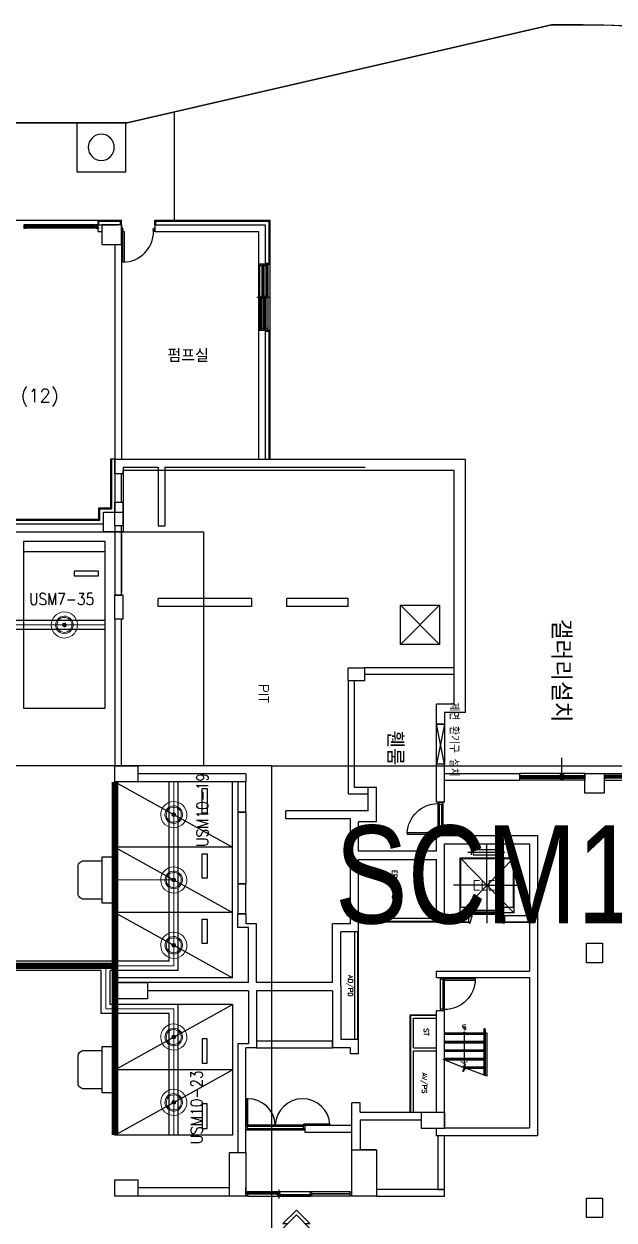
# Model space of a CAD drawing. Header units: millimetres. Extents: x 116443 to 620443, y -399357 to -63957.
# Drawn here: x 363105 to 381185, y -181936 to -145307 of the extents above; entities that cross this region are included whole.
import ezdxf
from ezdxf.enums import TextEntityAlignment as Align

# ---------------------------------------------------------------- set-up
doc = ezdxf.new("R2010")
doc.units = ezdxf.units.MM
doc.header["$LTSCALE"] = 600
for name, color, linetype, lineweight in [('1-주차면센서', 3, 'Continuous', 15), ('SD-배선', 6, 'Continuous', 0), ('TIS-TEXT', 7, 'Continuous', 18), ('주차관제', 4, 'Continuous', 158)]:
    doc.layers.add(name, color=color, linetype=linetype, lineweight=lineweight)
for name, color, linetype in [('2-주차안내등', 2, 'Continuous'), ('PARKING', 7, 'Continuous'), ('RACY WAY', 1, 'Continuous'), ('z', 8, 'Continuous'), ('레이스웨이', 6, 'Continuous'), ('유도관제-공간표시등', 2, 'Continuous'), ('유도관제-통신', 6, 'Continuous')]:
    doc.layers.add(name, color=color, linetype=linetype)
doc.styles.add('GHS', font='romans.shx', dxfattribs={"bigfont": 'ghs.shx'})
doc.styles.add('H', font='', dxfattribs={"width": 0.85})
doc.styles.get('H').set_extended_font_data('HY울릉도M')

# ---------------------------------------------------------------- blocks, each defined once
blk = doc.blocks.new('주차-확장형')
at = {"layer": 'z', "color": 8, "linetype": 'Continuous'}
blk.add_line((0, 300), (2500, 300), dxfattribs=at)
at = {"layer": 'z', "color": 8, "linetype": 'Continuous', "flags": 128}
for points in [[(2500, 0), (0, 0), (0, 5100), (2500, 5100)], [(1550, 1050), (2300, 1050), (2300, 900), (1550, 900)]]:
    blk.add_lwpolyline(points, close=True, dxfattribs=at)
blk = doc.blocks.new('주차-경형')
at = {"layer": 'z', "color": 8}
blk.add_lwpolyline([(2000, 3600), (0, 3600), (0, 0), (2000, 3600), (2000, 0), (0, 0)], dxfattribs=at)
at = {"layer": 'z', "color": 8, "linetype": 'Continuous'}
blk.add_lwpolyline([(950, 2675), (200, 2675), (200, 2825), (950, 2825)], close=True, dxfattribs=at)
blk = doc.blocks.new('dr-sy-020-D-M')
at = {"layer": 'z', "color": 8}
for p, q in [((-9.19, -9.19), (0, 0)), ((0, 0), (9.19, -9.19)), ((-9.19, -12.46), (0, -3.26)), ((0, -3.26), (9.19, -12.46)), ((-9.19, -9.19), (-5.93, -9.19)), ((-9.19, -12.46), (9.19, -12.46)), ((5.93, -9.19), (9.19, -9.19))]:
    blk.add_line(p, q, dxfattribs=at)
blk = doc.blocks.new('T')
at = {"layer": 'z', "color": 8, "ltscale": 2}
blk.add_lwpolyline([(0, -1500), (0, 0), (1500, 0), (1500, -1500)], close=True, dxfattribs=at)
blk.add_circle((750, -750), 400, dxfattribs=at)
blk = doc.blocks.new('A$C290E0136')
at = {"layer": 'z', "color": 8}
for p, q in [((30, 200), (930, 200)), ((30, 50), (970, 50)), ((45, 160), (955, 160)), ((45, 90), (955, 90))]:
    blk.add_line(p, q, dxfattribs=at)
for points in [[(970, 200), (930, 200), (930, 1140), (970, 1140)], [(30, 200), (30, 160), (45, 160), (45, 90), (30, 50), (0, 50), (0, 200)], [(970, 200), (970, 160), (955, 160), (955, 90), (970, 50), (1000, 50), (1000, 200)]]:
    blk.add_lwpolyline(points, close=True, dxfattribs=at)
blk.add_arc((965, 206), 935, 92.1383, 180.3524, dxfattribs=at)
blk = doc.blocks.new('99코아-기준층$0$SD-A-1000-민영')
at = {"layer": 'z', "color": 8}
for p, q in [((-75, 0), (-75, 939)), ((-40, 940), (-40, 0)), ((-1020, 0), (-1010, 0)), ((0, 0), (-10, 0)), ((-1010, -120), (-1020, -120)), ((-980, 0), (-70, 0)), ((-965, -40), (-55, -40)), ((-965, -120), (-55, -120)), ((-40, 0), (-75, 0)), ((-10, -120), (0, -120))]:
    blk.add_line(p, q, dxfattribs=at)
for points in [[(-1010, -30), (-1010, 0), (-980, 0), (-980, -40), (-965, -40), (-965, -120), (-1010, -120), (-1010, -95)], [(-10, -30), (-10, 0), (-40, 0), (-40, -40), (-55, -40), (-55, -120), (-10, -120), (-10, -95)]]:
    blk.add_lwpolyline(points, dxfattribs=at)
blk.add_arc((-40, 0), 940, 90, 180, dxfattribs=at)
blk = doc.blocks.new('eq-el-011-D-P')
at = {"layer": 'z', "color": 8}
for p, q in [((550, 1900), (-585, 1900)), ((-485, 1975), (-485, 1825)), ((0, 894), (0, 2135)), ((485, 1825), (485, 1975)), ((825, 1735), (-825, 53)), ((-825, 1735), (825, 53)), ((-825, 53), (-825, 1735)), ((-825, 1735), (825, 1735)), ((825, 1735), (825, 53)), ((0, 894), (-1025, 894)), ((0, 894), (0, -272)), ((0, 894), (1025, 894)), ((-450, 53), (-825, 53)), ((-460, 65), (-450, 65)), ((-450, 65), (-450, 53)), ((0, 115), (0, 75)), ((0, 40), (0, 0)), ((450, 65), (460, 65)), ((460, 65), (450, 65)), ((450, 53), (450, 65)), ((825, 53), (450, 53)), ((-540, -235), (-540, -260)), ((-535, -265), (-514, -265)), ((-520, -20), (-520, -35)), ((-455, -15), (-515, -15)), ((-509, -261), (-450, -46)), ((-450, -44), (-450, -20)), ((450, -44), (450, -20)), ((509, -261), (450, -46)), ((455, -15), (515, -15)), ((535, -265), (514, -265)), ((520, -20), (520, -35)), ((540, -235), (540, -260))]:
    blk.add_line(p, q, dxfattribs=at)
for points in [[(-425, 1975), (-425, 1825), (425, 1825), (425, 1975)], [(-510, 40), (510, 40), (510, 0), (-510, 0)], [(500, 75), (500, 115), (-490, 115), (-490, 75)]]:
    blk.add_lwpolyline(points, close=True, dxfattribs=at)
blk.add_lwpolyline([(-460, 125), (-450, 125), (-450, 210), (-800, 210), (-800, 1710), (800, 1710), (800, 210), (450, 210), (450, 125), (460, 125)], dxfattribs=at)
for centre, start, end in [((-535, -260), 180, 270), ((-515, -20), 90, 180), ((-514, -260), 270, 344.7449), ((-455, -20), 0, 90), ((-455, -44), 344.7449, 360), ((455, -20), 90, 180), ((455, -44), 180, 195.2551), ((514, -260), 195.2551, 270), ((515, -20), 0, 90), ((535, -260), 270, 0)]:
    blk.add_arc(centre, 5, start, end, dxfattribs=at)
blk = doc.blocks.new('sa654f6s5d')
at = {"layer": 'z', "color": 8, "linetype": 'Continuous', "ltscale": 0.5}
for p, q in [((186964, 97741, 0), (185764, 96541, 0)), ((185764, 97741, 0), (186964, 96541, 0))]:
    blk.add_line(p, q, dxfattribs=at)
at = {"layer": 'z', "color": 8, "linetype": 'Continuous', "ltscale": 0.5, "elevation": 0}
blk.add_lwpolyline([(186964, 96541), (185764, 96541), (185764, 97741), (186964, 97741), (186964, 96541)], dxfattribs=at)
blk = doc.blocks.new('TIS-주차면센서(확대)')
at = {"layer": '1-주차면센서'}
blk.add_hatch(color=256, dxfattribs=at).paths.add_polyline_path([(43.5, 0, 1), (-43.5, 0, 1)])
h = blk.add_hatch(color=256, dxfattribs=at)
edge = h.paths.add_edge_path()
edge.add_arc((0, 0), 43.5, 0, 360)
for radius in [303.5, 203.5, 173.5, 43.5]:
    blk.add_circle((0, 0), radius, dxfattribs=at)
blk = doc.blocks.new('공간표시등')
at = {"layer": '2-주차안내등'}
blk.add_lwpolyline([(-228, 337), (-546, 337, 0.414214), (-646, 237), (-646, -237, 0.414214), (-546, -337), (-228, -337)], format="xyb", close=True, dxfattribs=at)
blk.add_lwpolyline([(-228, -401), (-228, 401), (0, 401), (0, -401)], close=True, dxfattribs=at)
blk = doc.blocks.new('유도관제')
at = {"layer": 'RACY WAY', "ltscale": 0.3}
for p, q in [((365595, -163571), (309495, -163571)), ((365595, -163851), (318785, -163851)), ((367555, -174011, 0), (367555, -168521, 0)), ((367835, -174291, 0), (367835, -168521, 0)), ((367555, -174011), (340155, -174011, 0)), ((365470, -174291, 0), (357035, -174291, 0)), ((365470, -175611, 0), (365470, -174291, 0)), ((365750, -175331, 0), (365750, -174291, 0)), ((367835, -174291, 0), (365750, -174291, 0)), ((367835, -175331, 0), (365750, -175331, 0)), ((367835, -179331, 0), (367835, -175331, 0)), ((367555, -175611, 0), (365470, -175611, 0)), ((367555, -179331, 0), (367555, -175611, 0))]:
    blk.add_line(p, q, dxfattribs=at)
at = {"layer": 'SD-배선', "ltscale": 0.3}
for p, q in [((365595, -163711, 0), (309495, -163711)), ((367695, -174151, 0), (367695, -168521)), ((365895, -171521), (367695, -171521)), ((367695, -174151, 0), (340295, -174151, 0)), ((365610, -175471, 0), (365610, -174151, 0)), ((367695, -175471, 0), (365610, -175471, 0)), ((367695, -179331), (367695, -175471)), ((365895, -177331), (367695, -177331))]:
    blk.add_line(p, q, dxfattribs=at)
at = {"layer": 'PARKING', "xscale": 1.319999999436676, "yscale": 1.320000000298023, "zscale": 1.319999999948777}
for p, rotation in [((364345, -163711), 126.2476558926466), ((367695, -169521), 36.24765589264658), ((367695, -171521), 36.24765589264658), ((367695, -173521), 36.24765589264658), ((367695, -176331), 36.24765589264658), ((367695, -178331), 36.24765589264658)]:
    blk.add_blockref('TIS-주차면센서(확대)', p, dxfattribs=dict(at, rotation=rotation))
at = {"layer": '유도관제-공간표시등', "ltscale": 0.3, "xscale": -1.746523060499175, "yscale": 1.746523059904575, "zscale": 1.746523057621223, "rotation": 179.9999999999989}
for p in [(365895, -171521), (365895, -177331)]:
    blk.add_blockref('공간표시등', p, dxfattribs=at)
at = {"layer": 'TIS-TEXT', "color": 1, "ltscale": 0.3, "style": 'GHS', "width": 0.85}
blk.add_text('USM7-35', height=360, dxfattribs=at).set_placement((364260, -162918), align=Align.MIDDLE)
at = {"layer": 'TIS-TEXT', "color": 4, "ltscale": 0.3, "style": 'GHS', "width": 0.85}
for s, p in [('USM10-19', (368574, -169375)), ('USM10-23', (368396, -178480))]:
    blk.add_text(s, height=360, rotation=90, dxfattribs=at).set_placement(p, align=Align.MIDDLE)

msp = doc.modelspace()

# ---------------------------------------------------------------- linework, layer by layer
at = {"layer": 'z', "color": 8}
for p, q in [((379265.2, -145336.4), (366265.2, -148336.4)), ((380238.9, -145336.4), (379265.2, -145336.4)), ((366265.2, -148336.4), (350554.2, -148336.4)), ((367715.8, -151330.7), (367715.8, -148001.7)), ((365374.9, -151330.7), (309614.9, -151330.7)), ((365414.9, -151460.7), (363104.9, -151460.7)), ((365414.9, -151560.7), (363104.9, -151560.7)), ((365274.9, -151495.7), (363154.9, -151495.7)), ((365274.9, -151525.7), (363154.9, -151525.7)), ((365274.9, -151510.7), (363194.9, -151510.7)), ((365374.9, -151460.7), (365374.9, -151320.7)), ((365374.9, -151320.7), (366094.9, -151320.7)), ((365374.9, -151460.7), (365994.6, -151460.7)), ((365374.9, -151660.7), (365374.9, -151460.7)), ((365404.9, -151460.7), (365404.9, -151350.7)), ((365404.9, -151350.7), (366064.9, -151350.7)), ((366064.9, -151460.7), (366064.9, -151350.7)), ((366094.9, -151460.7), (366094.9, -151320.7)), ((366094.9, -151460.7), (366094.9, -151872.5)), ((367114.9, -151320.7), (370634.9, -151320.7)), ((367114.9, -151460.7, 0), (367114.9, -151320.7)), ((367114.9, -151460.7), (370494.9, -151460.7)), ((367144.9, -151350.7), (370604.9, -151350.7)), ((367144.9, -151460.7, 0), (367144.9, -151350.7, 0)), ((370494.9, -151460.7), (370494.9, -151872.5)), ((370494.9, -151460.7), (370494.9, -152660.7)), ((370604.9, -151350.7), (370604.9, -152630.7)), ((370634.9, -151320.7), (370634.9, -152660.7)), ((365374.9, -151660.7), (365494.9, -151660.7)), ((367114.9, -151660.7), (370294.9, -151660.7)), ((370294.9, -151660.7), (370294.9, -152660.7)), ((365894.9, -152060.7), (365894.9, -160260.7)), ((366094.9, -152060.7), (366094.9, -158635.7)), ((370294.9, -152660.7), (370294.9, -154680.7)), ((370334.9, -152710.7), (370334.9, -152670.7)), ((370334.9, -152670.7), (370359.9, -152670.7)), ((370334.9, -154670.7), (370334.9, -152670.7)), ((370394.9, -152710.7), (370334.9, -152710.7)), ((370454.9, -152690.7), (370394.9, -152690.7)), ((370394.9, -152690.7), (370394.9, -152710.7)), ((370397.9, -152700.7), (370397.9, -152740.7)), ((370427.9, -152700.7), (370397.9, -152700.7)), ((370397.9, -152740.7), (370427.9, -152740.7)), ((370397.9, -152740.7), (370397.9, -153650.7)), ((370408.9, -152740.7), (370408.9, -153650.7)), ((370416.9, -152740.7), (370416.9, -153650.7)), ((370427.9, -152740.7), (370427.9, -152700.7)), ((370427.9, -152740.7), (370427.9, -153690.7)), ((370429.9, -152670.7), (370454.9, -152670.7)), ((370454.9, -152710.7), (370454.9, -152670.7)), ((370454.9, -152670.7), (370479.9, -152670.7)), ((370454.9, -154670.7), (370454.9, -152670.7)), ((370454.9, -152670.7), (370454.9, -152690.7)), ((370454.9, -152670.7), (370454.9, -154670.7)), ((370514.9, -152710.7), (370454.9, -152710.7)), ((370494.9, -152630.7), (370604.9, -152630.7)), ((370494.9, -152660.7), (370634.9, -152660.7)), ((370574.9, -152690.7), (370514.9, -152690.7)), ((370514.9, -152690.7), (370514.9, -152710.7)), ((370517.9, -152700.7), (370517.9, -152740.7)), ((370547.9, -152700.7), (370517.9, -152700.7)), ((370517.9, -152740.7), (370547.9, -152740.7)), ((370517.9, -152740.7), (370517.9, -153650.7)), ((370528.9, -152740.7), (370528.9, -153650.7)), ((370536.9, -152740.7), (370536.9, -153650.7)), ((370547.9, -152740.7), (370547.9, -152700.7)), ((370547.9, -152740.7), (370547.9, -153690.7)), ((370549.9, -152670.7), (370574.9, -152670.7)), ((370574.9, -152670.7), (370574.9, -154670.7)), ((370574.9, -152670.7), (370574.9, -152690.7)), ((370634.9, -152660.7), (370634.9, -154680.7)), ((370242.6, -153670.7), (370648.9, -153670.7)), ((370361.9, -153650.7), (370361.9, -153690.7)), ((370391.9, -153650.7), (370361.9, -153650.7)), ((370361.9, -153690.7), (370391.9, -153690.7)), ((370361.9, -153690.7), (370361.9, -154600.7)), ((370372.9, -153690.7), (370372.9, -154600.7)), ((370380.9, -153690.7), (370380.9, -154600.7)), ((370391.9, -153690.7), (370391.9, -153650.7)), ((370391.9, -153690.7), (370391.9, -154640.7)), ((370397.9, -153650.7), (370397.9, -153690.7)), ((370427.9, -153650.7), (370397.9, -153650.7)), ((370397.9, -153690.7), (370427.9, -153690.7)), ((370427.9, -153690.7), (370427.9, -153650.7)), ((370481.9, -153650.7), (370481.9, -153690.7)), ((370511.9, -153650.7), (370481.9, -153650.7)), ((370481.9, -153690.7), (370511.9, -153690.7)), ((370481.9, -153690.7), (370481.9, -154600.7)), ((370492.9, -153690.7), (370492.9, -154600.7)), ((370500.9, -153690.7), (370500.9, -154600.7)), ((370511.9, -153690.7), (370511.9, -153650.7)), ((370511.9, -153690.7), (370511.9, -154640.7)), ((370517.9, -153650.7), (370517.9, -153690.7)), ((370547.9, -153650.7), (370517.9, -153650.7)), ((370517.9, -153690.7), (370547.9, -153690.7)), ((370547.9, -153690.7), (370547.9, -153650.7)), ((370294.9, -154680.7), (370294.9, -158635.7)), ((370394.9, -154650.7), (370334.9, -154650.7)), ((370334.9, -154650.7), (370334.9, -154670.7)), ((370334.9, -154670.7), (370359.9, -154670.7)), ((370361.9, -154600.7), (370361.9, -154640.7)), ((370391.9, -154600.7), (370361.9, -154600.7)), ((370361.9, -154640.7), (370391.9, -154640.7)), ((370391.9, -154640.7), (370391.9, -154600.7)), ((370454.9, -154630.7), (370394.9, -154630.7)), ((370394.9, -154630.7), (370394.9, -154650.7)), ((370429.9, -154670.7), (370454.9, -154670.7)), ((370454.9, -154670.7), (370454.9, -154630.7)), ((370514.9, -154650.7), (370454.9, -154650.7)), ((370454.9, -154650.7), (370454.9, -154670.7)), ((370454.9, -154670.7), (370479.9, -154670.7)), ((370481.9, -154600.7), (370481.9, -154640.7)), ((370511.9, -154600.7), (370481.9, -154600.7)), ((370481.9, -154640.7), (370511.9, -154640.7)), ((370494.9, -154680.7), (370494.9, -158635.7)), ((370494.9, -154680.7), (370634.9, -154680.7)), ((370494.9, -154710.7), (370604.9, -154710.7)), ((370511.9, -154640.7), (370511.9, -154600.7)), ((370574.9, -154630.7), (370514.9, -154630.7)), ((370514.9, -154630.7), (370514.9, -154650.7)), ((370549.9, -154670.7), (370574.9, -154670.7)), ((370574.9, -154670.7), (370574.9, -154630.7)), ((370604.9, -154710.7), (370604.9, -158635.7)), ((370634.9, -154680.7), (370634.9, -158635.7)), ((365754.9, -158635.7), (365754.9, -160120.7)), ((365894.9, -158635.7), (365754.9, -158635.7)), ((365784.9, -158635.7), (365784.9, -160150.7)), ((365894.9, -159080.7), (365894.9, -158635.7)), ((365894.9, -158635.7), (376634.9, -158635.7, 0)), ((366094.9, -158635.7), (370294.9, -158635.7)), ((366144.9, -158875.7), (367219.9, -158875.7)), ((366144.9, -158875.7), (366144.9, -160260.7)), ((367219.9, -158875.7), (367219.9, -160680.7)), ((367419.9, -158875.7), (373563.2, -158875.7)), ((367419.9, -158875.7), (367419.9, -160680.7)), ((370494.9, -158635.7), (373563.2, -158635.7)), ((366144.9, -159080.7), (365894.9, -159080.7)), ((376284.9, -158985.7, 0), (366144.9, -158985.7, 0)), ((366144.9, -159080.7), (366144.9, -158985.7, 0)), ((365894.9, -160680.7), (365894.9, -159950.7)), ((365894.9, -159950.7), (366144.9, -159950.7)), ((366144.9, -160680.7), (366144.9, -159950.7)), ((365404.9, -160470.7), (365404.9, -160120.7)), ((365404.9, -160120.7), (365754.9, -160120.7)), ((365434.9, -160500.7), (365434.9, -160150.7)), ((365434.9, -160150.7), (365784.9, -160150.7)), ((362144.9, -160470.7), (365404.9, -160470.7)), ((362144.9, -160500.7), (365434.9, -160500.7)), ((362144.9, -160610.7), (365494.9, -160610.7)), ((362144.9, -160610.7), (365544.9, -160610.7)), ((366144.9, -160680.7), (365894.9, -160680.7)), ((367219.9, -160680.7), (367419.9, -160680.7)), ((341664.9, -160860.7), (366094.9, -160860.7)), ((365894.9, -160860.7), (365894.9, -162713.7)), ((366094.9, -160860.7), (366094.9, -162713.7)), ((366144.9, -162800.7), (365894.9, -162800.7)), ((365894.9, -163530.7), (365894.9, -162800.7)), ((366144.9, -163530.7), (366144.9, -162800.7)), ((370074.9, -162900.7), (367219.9, -162900.7)), ((367219.9, -163150.7), (367219.9, -162900.7)), ((370074.9, -162900.7), (370074.9, -163150.7)), ((373024.9, -162900.7), (371304.9, -162900.7)), ((370074.9, -163150.7), (367219.9, -163150.7)), ((373024.9, -163150.7), (371304.9, -163150.7)), ((366144.9, -163530.7), (365894.9, -163530.7)), ((375989.9, -166750.7), (375739.9, -167970.7)), ((375989.9, -167970.7), (375739.9, -166750.7)), ((369904.9, -168270.7), (366594.9, -168270.7)), ((369904.9, -168270.7), (369904.9, -168520.7)), ((369904.9, -168520.7), (366094.9, -168520.7)), ((369654.9, -169440.7), (369654.9, -171640.7)), ((369904.9, -169440.7), (369654.9, -169440.7)), ((369904.9, -169440.7), (369904.9, -171640.7)), ((373104.9, -172860.7), (373104.9, -169650.7)), ((375739.9, -170160.7), (378839.9, -170160.7)), ((378839.9, -170160.7), (378839.9, -179360.7)), ((375989.9, -172610.7), (375989.9, -170410.7)), ((375989.9, -170410.7), (378589.9, -170410.7)), ((378589.9, -170410.7), (378589.9, -172610.7)), ((373354.9, -173110.7), (373354.9, -170890.7)), ((373354.9, -170890.7), (375739.9, -170890.7)), ((375739.9, -172810.7), (375739.9, -170890.7)), ((369654.9, -171640.7), (369904.9, -171640.7)), ((369904.9, -172560.7), (369654.9, -172560.7)), ((369904.9, -172560.7), (369904.9, -172860.7)), ((375739.9, -172700.7), (373354.9, -172700.7)), ((375739.9, -172790.7), (373354.9, -172790.7)), ((375739.9, -172810.7), (373354.9, -172810.7)), ((375739.9, -172810.7), (376739.9, -172810.7)), ((375989.9, -172610.7), (376739.9, -172610.7)), ((376739.9, -172810.7), (376389.9, -172810.7)), ((376739.9, -172810.7), (376739.9, -172610.7)), ((377839.9, -172610.7), (378589.9, -172610.7)), ((377839.9, -172810.7), (377839.9, -172610.7)), ((377839.9, -172810.7), (378589.9, -172810.7)), ((378589.9, -172810.7), (377839.9, -172810.7)), ((378589.9, -172810.7), (378589.9, -174310.7)), ((373244.9, -176410.7), (373244.9, -173110.7)), ((373334.9, -176410.7), (373334.9, -173110.7)), ((373354.9, -176410.7), (373354.9, -173110.7)), ((375739.9, -174510.7), (375739.9, -174310.7)), ((375739.9, -174310.7), (378589.9, -174310.7)), ((369984.9, -174660.7), (365894.9, -174660.7)), ((375739.9, -174510.7), (378589.9, -174510.7)), ((378589.9, -174510.7), (378589.9, -179110.7)), ((369984.9, -174910.7), (366894.9, -174910.7)), ((374934.9, -175645.7), (375739.9, -175645.7)), ((374934.9, -178630.7), (374934.9, -175645.7)), ((374954.9, -175665.7), (375739.9, -175665.7)), ((374954.9, -178630.7), (374954.9, -175665.7)), ((375044.9, -175755.7), (375739.9, -175755.7)), ((375044.9, -176665.7), (375044.9, -175755.7)), ((375739.9, -178630.7), (375739.9, -175530.7)), ((375989.9, -175530.7), (375739.9, -175530.7)), ((375989.9, -179110.7), (375989.9, -175530.7)), ((377189.9, -176100.7), (377189.9, -177491.8)), ((377239.9, -176100.7), (377239.9, -177510.1)), ((373354.9, -176843.2), (373354.9, -176410.7)), ((375989.9, -176200.7), (377189.9, -176200.7)), ((375989.9, -176215.7), (377189.9, -176215.7)), ((375989.9, -176230.7), (377189.9, -176230.7)), ((375989.9, -176245.7), (377189.9, -176245.7)), ((375989.9, -176460.7), (377189.9, -176460.7)), ((375989.9, -176475.7), (377189.9, -176475.7)), ((375989.9, -176490.7), (377189.9, -176490.7)), ((375989.9, -176505.7), (377189.9, -176505.7)), ((376589.9, -176200.7), (376589.9, -177159.6)), ((377239.9, -176200.7), (377289.9, -176200.7)), ((377289.9, -176200.7), (377289.9, -177528.4)), ((369904.9, -179870.7), (369904.9, -176660.7)), ((373104.9, -176843.2), (373104.9, -176660.7)), ((373264.9, -176843.2), (373104.9, -176843.2)), ((373354.9, -176843.2), (373264.9, -176843.2)), ((375044.9, -176665.7), (375739.9, -176665.7)), ((375044.9, -176755.7), (375739.9, -176755.7)), ((375044.9, -178630.7), (375044.9, -176755.7)), ((375989.9, -176720.7), (377189.9, -176720.7)), ((375989.9, -176735.7), (377189.9, -176735.7)), ((375989.9, -176750.7), (377189.9, -176750.7)), ((375989.9, -176765.7), (377189.9, -176765.7)), ((375989.9, -176980.7), (377189.9, -176980.7)), ((375989.9, -176995.7), (377189.9, -176995.7)), ((375989.9, -177010.7), (377189.9, -177010.7)), ((375989.9, -177025.7), (377189.9, -177025.7)), ((376510.6, -177240.7), (377189.9, -177240.7)), ((376590.5, -177270.7), (377189.9, -177270.7)), ((376596.2, -177255.7), (377189.9, -177255.7)), ((376584.8, -177285.7), (377189.9, -177285.7)), ((373154.9, -179870.7), (373154.9, -178343.2)), ((373264.9, -178343.2), (373154.9, -178343.2)), ((373404.9, -178343.2), (373264.9, -178343.2)), ((373404.9, -178630.7), (373404.9, -178343.2)), ((373404.9, -178630.7), (375739.9, -178630.7)), ((369944.9, -179055.7), (371664.9, -179055.7)), ((369959.9, -179020.7), (371679.9, -179020.7)), ((375989.9, -179110.7), (378589.9, -179110.7)), ((369929.9, -179170.7), (371679.9, -179170.7)), ((369944.9, -179135.7), (371664.9, -179135.7)), ((375739.9, -179360.7), (375739.9, -179130.7)), ((378839.9, -179360.7), (375739.9, -179360.7)), ((369904.9, -181200.7), (366094.9, -181200.7)), ((369404.9, -180950.7), (366594.9, -180950.7)), ((369904.9, -181200.7), (369904.9, -180950.7)), ((369914.9, -181200.7), (369914.9, -181070.7)), ((369914.9, -181070.7), (369954.9, -181070.7)), ((369954.9, -181200.7), (369914.9, -181200.7)), ((369939.9, -181095.7), (369939.9, -181145.7)), ((369939.9, -181095.7), (369954.9, -181095.7)), ((369954.9, -181145.7), (369939.9, -181145.7)), ((369949.9, -181140.7), (369949.9, -181100.7)), ((369949.9, -181100.7), (370019.9, -181100.7)), ((370949.9, -181140.7), (369949.9, -181140.7)), ((371889.9, -181070.7), (369954.9, -181070.7)), ((369954.9, -181095.7), (369954.9, -181070.7)), ((369954.9, -181145.7), (369954.9, -181200.7)), ((369954.9, -181200.7), (371889.9, -181200.7)), ((370019.9, -181100.7), (370019.9, -181140.7)), ((370019.9, -181100.7), (370949.9, -181100.7)), ((370879.9, -181120.7), (370019.9, -181120.7)), ((370879.9, -181100.7), (370879.9, -181140.7)), ((370879.9, -181190.7), (370879.9, -181150.7)), ((370879.9, -181150.7), (370949.9, -181150.7)), ((371879.9, -181190.7), (370879.9, -181190.7)), ((370914.9, -181004.9), (370914.9, -181279.2)), ((370949.9, -181100.7), (370949.9, -181140.7)), ((370949.9, -181150.7), (370949.9, -181190.7)), ((370949.9, -181150.7), (371879.9, -181150.7)), ((370949.9, -181170.7), (371809.9, -181170.7)), ((371809.9, -181150.7), (371809.9, -181190.7)), ((371839.9, -181150.7), (371879.9, -181150.7)), ((371874.9, -181150.7), (371874.9, -181070.7)), ((371874.9, -181070.7), (371914.9, -181070.7)), ((371874.9, -181150.7), (371889.9, -181150.7)), ((371889.9, -181190.7), (371874.9, -181190.7)), ((371874.9, -181190.7), (371874.9, -181200.7)), ((371914.9, -181200.7), (371874.9, -181200.7)), ((371889.9, -181070.7), (371879.9, -181070.7)), ((371879.9, -181150.7), (371879.9, -181190.7)), ((371879.9, -181200.7), (371889.9, -181200.7)), ((371889.9, -181190.7), (371889.9, -181150.7)), ((371914.9, -181070.7), (371914.9, -181200.7)), ((373099.9, -181070.7), (371914.9, -181070.7)), ((373099.9, -181129.7), (371914.9, -181129.7)), ((373099.9, -181141.7), (371914.9, -181141.7)), ((373099.9, -181200.7), (371914.9, -181200.7))]:
    msp.add_line(p, q, dxfattribs=at)
at = {"layer": 'z', "color": 8, "linetype": 'Continuous'}
for p, q in [((367114.9, -151460.7, 0), (367114.9, -151660.7, 0)), ((380284.9, -168260.7), (378284.9, -168260.7)), ((378284.9, -168260.7), (378284.9, -168460.7)), ((380284.9, -168460.7), (378284.9, -168460.7)), ((378324.9, -168320.7), (380244.9, -168320.7)), ((378324.9, -168354.7), (380244.9, -168354.7)), ((378324.9, -168366.7), (380244.9, -168366.7)), ((378324.9, -168400.7), (380244.9, -168400.7)), ((380284.9, -168260.7), (380284.9, -168460.7)), ((380884.9, -168260.7), (380884.9, -168460.7)), ((380884.9, -168260.7), (382884.9, -168260.7)), ((380884.9, -168460.7), (382884.9, -168460.7)), ((382844.9, -168320.7), (380924.9, -168320.7)), ((382844.9, -168354.7), (380924.9, -168354.7)), ((382844.9, -168366.7), (380924.9, -168366.7)), ((382844.9, -168400.7), (380924.9, -168400.7))]:
    msp.add_line(p, q, dxfattribs=at)
at = {"layer": 'z', "color": 8, "linetype": 'ByBlock'}
for p, q in [((370494.9, -152660.7), (370294.9, -152660.7)), ((370294.9, -154680.7), (370494.9, -154680.7))]:
    msp.add_line(p, q, dxfattribs=at)
at = {"layer": 'z', "color": 8, "ltscale": 5000}
for p, q in [((376634.9, -166390.7), (376634.9, -158635.7)), ((376284.9, -166140.7, 0), (376284.9, -158985.7, 0)), ((371154.9, -163150.7), (371154.9, -162900.7)), ((373034.9, -162900.7), (371154.9, -162900.7)), ((373034.9, -163150.7), (373034.9, -162900.7)), ((373034.9, -163150.7), (371154.9, -163150.7)), ((375739.9, -166390.7), (375739.9, -166140.7)), ((376284.9, -166140.7), (375739.9, -166140.7)), ((376634.9, -166390.7), (375989.9, -166390.7)), ((375739.9, -169140.7), (375739.9, -167970.7)), ((375989.9, -167970.7), (375739.9, -167970.7)), ((375989.9, -169140.7), (375989.9, -167970.7)), ((373904.9, -168685.7), (373654.9, -168685.7)), ((373654.9, -169400.7), (373654.9, -168685.7)), ((373904.9, -169735.7), (373904.9, -168685.7)), ((375989.9, -169140.7), (375739.9, -169140.7)), ((373654.9, -169400.7), (371124.9, -169400.7)), ((371124.9, -169650.7), (371124.9, -169400.7)), ((373104.9, -169650.7), (371124.9, -169650.7)), ((373354.9, -170640.7), (373354.9, -169735.7)), ((373904.9, -169735.7), (373354.9, -169735.7)), ((375739.9, -170640.7), (375739.9, -170160.7)), ((375989.9, -170160.7), (375739.9, -170160.7)), ((375739.9, -170640.7), (373354.9, -170640.7)), ((369654.9, -172980.7), (369654.9, -172560.7)), ((370234.9, -172860.7), (369904.9, -172860.7)), ((370234.9, -174660.7), (370234.9, -172860.7)), ((373104.9, -172860.7), (372559.9, -172860.7)), ((372559.9, -174660.7), (372559.9, -172860.7)), ((369984.9, -172980.7), (369654.9, -172980.7)), ((369984.9, -174660.7), (369984.9, -172980.7)), ((373354.9, -173110.7), (372809.9, -173110.7)), ((372809.9, -174760.7), (372809.9, -173110.7)), ((372559.9, -174660.7), (370234.9, -174660.7)), ((369984.9, -174910.7), (369984.9, -176540.7)), ((372559.9, -174910.7), (370234.9, -174910.7)), ((370234.9, -174910.7), (370234.9, -176660.7)), ((372559.9, -174910.7), (372559.9, -176660.7)), ((372809.9, -174760.7), (372809.9, -176410.7)), ((369984.9, -176540.7), (369654.9, -176540.7)), ((369654.9, -176540.7), (369654.9, -179870.7)), ((373354.9, -176410.7), (372809.9, -176410.7)), ((370234.9, -176660.7), (369904.9, -176660.7)), ((373104.9, -176660.7), (372559.9, -176660.7)), ((375289.9, -178880.7), (373404.9, -178880.7)), ((373404.9, -178880.7), (373404.9, -179785.7)), ((373904.9, -179785.7), (373404.9, -179785.7)), ((373904.9, -179785.7), (373904.9, -180835.7))]:
    msp.add_line(p, q, dxfattribs=at)
at = {"layer": 'z', "color": 8}
msp.add_lwpolyline([(454704.9, -296160), (454704.9, -145336.4), (448983.2, -145336.4, 0.1862524), (430877.8, -152417.6, -0.3976628), (398593.4, -152417.3, 0.1886396), (380238.9, -145336.4), (379265.2, -145336.4), (366265.2, -148336.4), (350554.2, -148336.4), (338554.2, -145336.4), (287940.1, -145336.4), (233910.5, -145336.4), (215911, -145336.4, -0.0088886), (214240.4, -145306.7), (214240.4, -192916.5), (178910.5, -192916.5), (178910.5, -262891.7), (201410.5, -270153.8, 0.1016833)], format="xyb", close=True, dxfattribs=at)
msp.add_lwpolyline([(214240.4, -145306.7, 0.0088886), (215911, -145336.4), (233910.5, -145336.4), (287940.1, -145336.4), (338554.2, -145336.4), (350554.2, -148336.4), (366265.2, -148336.4), (379265.2, -145336.4), (380493, -145336.4, -0.1862046), (398593.4, -152417.3, 0.3976628), (430877.8, -152417.6, -0.1862524), (448983.2, -145336.4), (454704.9, -145336.4)], format="xyb", dxfattribs=at)
for points in [[(363104.9, -151560.7), (363154.9, -151560.7), (363154.9, -151460.7), (363104.9, -151460.7)], [(363154.9, -151495.7), (363194.9, -151495.7), (363194.9, -151525.7), (363154.9, -151525.7)], [(365274.9, -151495.7), (365314.9, -151495.7), (365314.9, -151525.7), (365274.9, -151525.7)], [(365314.9, -151560.7), (365364.9, -151560.7), (365364.9, -151460.7), (365314.9, -151460.7)], [(366094.9, -152060.7), (366094.9, -151460.7), (365494.9, -151460.7), (365494.9, -152060.7)], [(366104.9, -151660.7), (366134.9, -151660.7), (366134.9, -151620.7), (366149.9, -151620.7), (366149.9, -151600.7), (366134.9, -151560.7), (366104.9, -151560.7)], [(365894.9, -159080.7), (365894.9, -159950.7), (366094.9, -159950.7), (366094.9, -159080.7)], [(366144.9, -160260.7), (366144.9, -160860.7), (365544.9, -160860.7), (365544.9, -160260.7)], [(365894.9, -160680.7), (365894.9, -162800.7), (366094.9, -162800.7), (366094.9, -160680.7)], [(365894.9, -163530.7), (365894.9, -168020.7), (366094.9, -168020.7), (366094.9, -163530.7)], [(376284.9, -165020.7), (373534.9, -165020.7), (373534.9, -165220.7), (376284.9, -165220.7)], [(373034.9, -165420.7), (373034.9, -168885.7), (373654.9, -168885.7), (373654.9, -168685.7), (373234.9, -168685.7), (373234.9, -165420.7)], [(375989.9, -166750.7), (375989.9, -167970.7), (375739.9, -167970.7), (375739.9, -166750.7)], [(366594.9, -168020.7), (366594.9, -168520.7), (365894.9, -168520.7), (365894.9, -168020.7)], [(369654.9, -168520.7), (369654.9, -169440.7), (369904.9, -169440.7), (369904.9, -168520.7)], [(369654.9, -171640.7), (369654.9, -172560.7), (369904.9, -172560.7), (369904.9, -171640.7)], [(366894.9, -174660.7), (366894.9, -175160.7), (365894.9, -175160.7), (365894.9, -174660.7)], [(369929.9, -179020.7), (369959.9, -179020.7), (369959.9, -178220.7), (369929.9, -178220.7)], [(375989.9, -178630.7), (375989.9, -179130.7), (375289.9, -179130.7), (375289.9, -178630.7)], [(371679.9, -179020.7), (371679.9, -178990.7), (372479.9, -178990.7), (372479.9, -179020.7)], [(375789.9, -179360.7), (375789.9, -181000.7), (375989.9, -181000.7), (375989.9, -179360.7)], [(373904.9, -179785.7), (373904.9, -181200.7), (373154.9, -181200.7), (373154.9, -179785.7)], [(369904.9, -179870.7), (369904.9, -181200.7), (369404.9, -181200.7), (369404.9, -179870.7)], [(366594.9, -180700.7), (366594.9, -181200.7), (365894.9, -181200.7), (365894.9, -180700.7)], [(373144.9, -181200.7), (373099.9, -181200.7), (373099.9, -181070.7), (373144.9, -181070.7)], [(375989.9, -181000.7), (373904.9, -181000.7), (373904.9, -181200.7), (375989.9, -181200.7)], [(380334.9, -181860.7), (380334.9, -181260.7), (380834.9, -181260.7), (380834.9, -181860.7)]]:
    msp.add_lwpolyline(points, close=True, dxfattribs=at)
at = {"layer": 'z', "color": 8, "elevation": 0}
for points in [[(367104.9, -151660.7), (367074.9, -151660.7), (367074.9, -151620.7), (367059.9, -151620.7), (367059.9, -151600.7), (367074.9, -151560.7), (367104.9, -151560.7)], [(366174.9, -152600.7), (366134.9, -152600.7), (366134.9, -151660.7), (366174.9, -151660.7)], [(380334.9, -174061.1), (380334.9, -173461.1), (380834.9, -173461.1), (380834.9, -174061.1)]]:
    msp.add_lwpolyline(points, close=True, dxfattribs=at)
at = {"layer": 'z', "color": 8, "ltscale": 5000}
msp.add_lwpolyline([(373534.9, -165020.7), (373534.9, -165420.7), (373034.9, -165420.7), (373034.9, -165020.7)], close=True, dxfattribs=at)
msp.add_lwpolyline([(375989.9, -166390.7), (375989.9, -166750.7), (375739.9, -166750.7), (375739.9, -166390.7)], dxfattribs=at)
at = {"layer": 'z', "color": 8}
for points in [[(379586.6, -168361.1), (379586.6, -167778.5)], [(379586.6, -168361.1), (379586.6, -167778.5)], [(375989.9, -168260.7), (378284.9, -168260.7)], [(375989.9, -168460.7), (378284.9, -168460.7)], [(372559.9, -176460.7), (370234.9, -176460.7), (370234.9, -176660.7), (372559.9, -176660.7), (372559.9, -176460.7)], [(377289.9, -177528.4), (376635.5, -177288.6), (376547.1, -177385.2), (376632.7, -177159.4), (376545.6, -177254.9), (375949.6, -177014.2)], [(369904.9, -179055.7), (369904.9, -179020.7), (369929.9, -179020.7), (369929.9, -179055.7), (369944.9, -179055.7), (369944.9, -179135.7), (369944.9, -179135.7), (369929.9, -179170.7), (369904.9, -179170.7), (369904.9, -179135.7)], [(371704.9, -179055.7), (371704.9, -179020.7), (371679.9, -179020.7), (371679.9, -179055.7), (371664.9, -179055.7), (371664.9, -179135.7), (371664.9, -179135.7), (371679.9, -179170.7), (371704.9, -179170.7), (371704.9, -179135.7)], [(373154.9, -179040.7), (371714.9, -179040.7), (371714.9, -179240.7), (373154.9, -179240.7), (373154.9, -179040.7)]]:
    msp.add_lwpolyline(points, dxfattribs=at)
at = {"layer": 'z', "color": 8, "linetype": 'Continuous'}
for points in [[(378284.9, -168375.7), (378284.9, -168400.7), (378324.9, -168400.7), (378324.9, -168320.7), (378284.9, -168320.7), (378284.9, -168345.7)], [(380284.9, -168375.7), (380284.9, -168400.7), (380244.9, -168400.7), (380244.9, -168320.7), (380284.9, -168320.7), (380284.9, -168345.7)], [(380884.9, -168375.7), (380884.9, -168400.7), (380924.9, -168400.7), (380924.9, -168320.7), (380884.9, -168320.7), (380884.9, -168345.7)]]:
    msp.add_lwpolyline(points, dxfattribs=at)
at = {"layer": 'z', "color": 8}
for points, const_width in [([(379586.6, -168311.1, 1), (379586.6, -168411.1, 1)], 100), ([(376609.9, -176200.7, -1), (376569.9, -176200.7, -1)], 40)]:
    msp.add_lwpolyline(points, format="xyb", close=True, dxfattribs=dict(at, const_width=const_width))
at = {"layer": 'z', "color": 8, "linetype": 'Continuous', "flags": 128}
msp.add_lwpolyline([(380884.9, -168860.7), (380284.9, -168860.7), (380284.9, -168260.7), (380884.9, -168260.7)], close=True, dxfattribs=at)
at = {"layer": 'z', "color": 8}
for centre, radius, start, end in [((380365.9, -172336.1), 27000, 47.53869, 90.26957), ((366134.9, -151660.7, 0), 940, 270, 0), ((377214.9, -176100.7), 25, 0, 180), ((369962.1, -179064.7), 844, 2.98878, 90.14542), ((371642.4, -179059), 838.4, 2.61809, 177.38216)]:
    msp.add_arc(centre, radius, start, end, dxfattribs=at)
for points in [[(376589.9, -177130.9, 0), (376589.9, -177159.6, 0), (376491.1, -177060.6, 0), (376477.5, -177079.8, 0)], [(376589.9, -177130.9, 0), (376589.9, -177159.6, 0), (376688.8, -177060.6, 0), (376702.4, -177079.8, 0)]]:
    msp.add_solid(points, dxfattribs=at)
at = {"layer": '레이스웨이', "color": 6, "lineweight": 30}
for p, q in [((300272.6, -160860.7), (368609.9, -160860.7)), ((368609.9, -160860.7), (368609.9, -168028.7)), ((368609.9, -168028.7), (321390.9, -168028.7)), ((370694.9, -168028.7), (368609.9, -168028.7)), ((370694.9, -223097.4), (370694.9, -168028.7)), ((370694.9, -168028.7), (399618.3, -168028.7))]:
    msp.add_line(p, q, dxfattribs=at)
at = {"layer": '주차관제', "color": 140}
for points, const_width in [([(365894.9, -168520.7), (365894.9, -179330.6)], 200), ([(367694.9, -169520.7), (365894.9, -169520.7)], 1), ([(367694.9, -171520.7), (365894.9, -171520.7)], 1), ([(367694.9, -173520.7), (365894.9, -173520.7)], 1), ([(340294.9, -174150.7), (340294.9, -174150.7), (351844.9, -174150.7), (365894.9, -174150.7)], 200), ([(367694.9, -176330.6), (365894.9, -176330.6)], 1), ([(367694.9, -178330.6), (365894.9, -178330.6)], 1)]:
    msp.add_lwpolyline(points, dxfattribs=dict(at, const_width=const_width))
at = {"layer": '주차관제', "color": 1, "const_width": 200}
msp.add_lwpolyline([(340294.9, -174150.7), (365894.9, -174150.7)], dxfattribs=at)

# ---------------------------------------------------------------- block references
at = {"layer": 'z', "color": 8, "xscale": -1}
for name, p, rotation in [('T', (366224.9, -149836.4), 269.9999999999977), ('주차-확장형', (363094.9, -161160.7), 180), ('99코아-기준층$0$SD-A-1000-민영', (375989.9, -174510.7), 270), ('주차-경형', (365894.9, -177330.6), 270), ('주차-경형', (365894.9, -179330.6), 270)]:
    msp.add_blockref(name, p, dxfattribs=dict(at, rotation=rotation))
at = {"layer": 'z', "color": 8}
msp.add_blockref('sa654f6s5d', (188875.5, -260850.4, 0), dxfattribs=at)
at = {"layer": 'z', "color": 8, "rotation": 270}
for p in [(365894.9, -168520.7), (365894.9, -170520.7), (365894.9, -172520.7)]:
    msp.add_blockref('주차-경형', p, dxfattribs=at)
at = {"layer": 'z', "color": 8, "ltscale": 2.5, "xscale": -1, "rotation": 90}
msp.add_blockref('A$C290E0136', (375989.9, -169150.7), dxfattribs=at)
at = {"layer": 'z', "color": 8, "extrusion": (0, 0, -1), "xscale": -1, "zscale": -1, "rotation": 359.9999999999968}
msp.add_blockref('eq-el-011-D-P', (-377289.9, -172575.7), dxfattribs=at)
at = {"layer": 'z', "color": 8, "xscale": 45, "yscale": 45, "zscale": 45}
msp.add_blockref('dr-sy-020-D-M', (371454.9, -181630.7), dxfattribs=at)
at = {"layer": '유도관제-통신'}
msp.add_blockref('유도관제', (0, 0), dxfattribs=at)

# ---------------------------------------------------------------- texts
at = {"layer": 'z', "color": 8, "style": 'GHS'}
for s, p in [('펌프실', (367499.2, -155661.5)), ('(12)', (363002.6, -156885.8))]:
    msp.add_text(s, height=400, dxfattribs=at).set_placement(p)
msp.add_text('갤러리설치', height=600, rotation=270, dxfattribs=at).set_placement((379265.7, -163524.1))
for s, height, p in [('PIT', 300, (370451.6, -165806.1)), ('제연 환기구 설치', 250, (376272.6, -167219.7)), ('휀룸', 500, (374476.8, -167479.4)), ('EPS/TPS', 150, (374460.4, -171658.1, 0)), ('AD/PD', 150, (373110.1, -174761.9, 0)), ('ST', 150, (375429.7, -176175.7)), ('AV/PS', 150, (375375.4, -177738.7, 0))]:
    msp.add_text(s, height=height, rotation=270, dxfattribs=at).set_placement(p, align=Align.MIDDLE_CENTER)
msp.add_text('ELEV', height=300, dxfattribs=at).set_placement((377313, -171682.4), align=Align.MIDDLE)
msp.add_text('UP', height=100, rotation=270, dxfattribs=at).set_placement((376591.9, -176034.3), align=Align.MIDDLE)
at = {"layer": '레이스웨이', "color": 6, "lineweight": 30, "style": 'H', "width": 0.85}
msp.add_text('SCM12', height=3000, dxfattribs=at).set_placement((372633.5, -172852.6))

doc.saveas('drawing.dxf')
